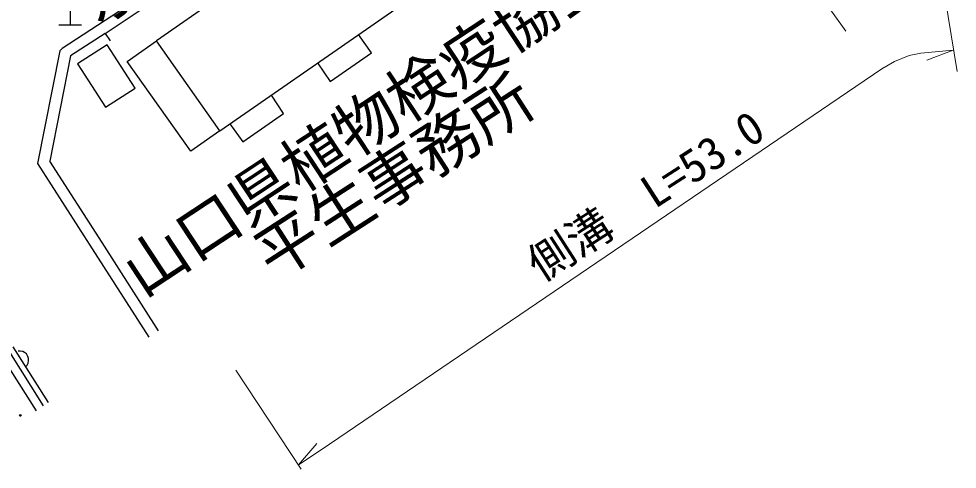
# Model space of a CAD drawing. Units: millimetres, scale not verified. Extents: x 40000 to 680000, y 20000 to 380000.
# Drawn here: x 273946 to 326064, y 265157 to 290174 of the extents above; entities that cross this region are included whole.
import ezdxf
from ezdxf.enums import TextEntityAlignment as Align

# ---------------------------------------------------------------- set-up
doc = ezdxf.new("R2010")
doc.units = ezdxf.units.MM
doc.header["$LTSCALE"] = 1000
doc.layers.add('M-BGD', color=7, linetype='Continuous', lineweight=25)
doc.layers.add('M-STR-HTXT', color=7, linetype='Continuous', lineweight=13)
doc.styles.add('ＭＳ ゴシック', font='')
doc.styles.get('ＭＳ ゴシック').set_extended_font_data('MS Gothic')

msp = doc.modelspace()

# ---------------------------------------------------------------- linework, layer by layer
at = {"layer": 'M-BGD'}
for p, q in [((278741, 289365), (301774, 304705)), ((293379, 297143), (281600, 288957)), ((281761, 292057), (276352, 288519)), ((276792, 292218), (276792, 289838)), ((285116, 283955), (296870, 292116)), ((276162, 289838), (277422, 289838)), ((278741, 289365), (276824, 288111)), ((278741, 289365), (279018, 288949)), ((293531, 288279), (292818, 289303)), ((279964, 287807), (281600, 288957)), ((285116, 283955), (281600, 288957)), ((276218, 288396), (274986, 282139)), ((276352, 288519), (276218, 288396)), ((278855, 288731), (277209, 287667)), ((280409, 286329), (278855, 288731)), ((291244, 286688), (293531, 288279)), ((276824, 288111), (275674, 282269)), ((276814, 288061), (276792, 288041)), ((283502, 282819), (279964, 287807)), ((290543, 287723), (291244, 286688)), ((277209, 287667), (278763, 285264)), ((278763, 285264), (280409, 286329)), ((288645, 284913), (287974, 285939)), ((286383, 283346), (288645, 284913)), ((285658, 284331), (286383, 283346)), ((285116, 283955), (283502, 282819)), ((274986, 282139), (278024, 277391)), ((278571, 277741), (275674, 282269)), ((278024, 277391), (281162, 272487)), ((281703, 272840), (278571, 277741)), ((273329, 271807), (275306, 268672)), ((275599, 268862), (273635, 271953)), ((274027, 271723), (273910, 271719)), ((274165, 271693), (274027, 271723)), ((274270, 271641), (274165, 271693)), ((274368, 271561), (274270, 271641)), ((274454, 271427), (274368, 271561)), ((272993, 271434), (274903, 268409)), ((274407, 270945), (274459, 271049)), ((274486, 271304), (274454, 271427)), ((274459, 271049), (274489, 271188)), ((274489, 271188), (274486, 271304)), ((274327, 270846), (274407, 270945))]:
    msp.add_line(p, q, dxfattribs=at)
msp.add_circle((274031, 268146), 50, dxfattribs=at)
at = {"layer": 'M-STR-HTXT'}
for p, q in [((302441, 313906), (319873, 289494)), ((323777, 301222), (326064, 287251)), ((324036, 288264), (325832, 288425)), ((325832, 288425), (324375, 287873)), ((321878, 287398), (290746, 266241)), ((285993, 270667), (289636, 265157)), ((289482, 265405), (290502, 266583)), ((290746, 266241), (289482, 265405))]:
    msp.add_line(p, q, dxfattribs=at)
msp.add_lwpolyline([(321877, 287398), (322576, 287802), (323393, 288128), (324036, 288264)], dxfattribs=at)

# ---------------------------------------------------------------- texts
at = {"layer": 'M-BGD', "style": 'ＭＳ ゴシック'}
for s, rotation, p in [('水場', 33.6, (280597, 292790)), ('山口県植物検疫協会', 33.4, (293243, 284424)), ('平生事務所', 32.8, (294780, 281434))]:
    msp.add_text(s, height=2566, rotation=rotation, dxfattribs=at).set_placement(p, align=Align.MIDDLE_CENTER)
at = {"layer": 'M-STR-HTXT', "style": 'ＭＳ ゴシック'}
msp.add_text('側溝\u3000L=53.0', height=1833, rotation=32.8, dxfattribs=at).set_placement((308754, 280351), align=Align.MIDDLE_CENTER)

doc.saveas('drawing.dxf')
